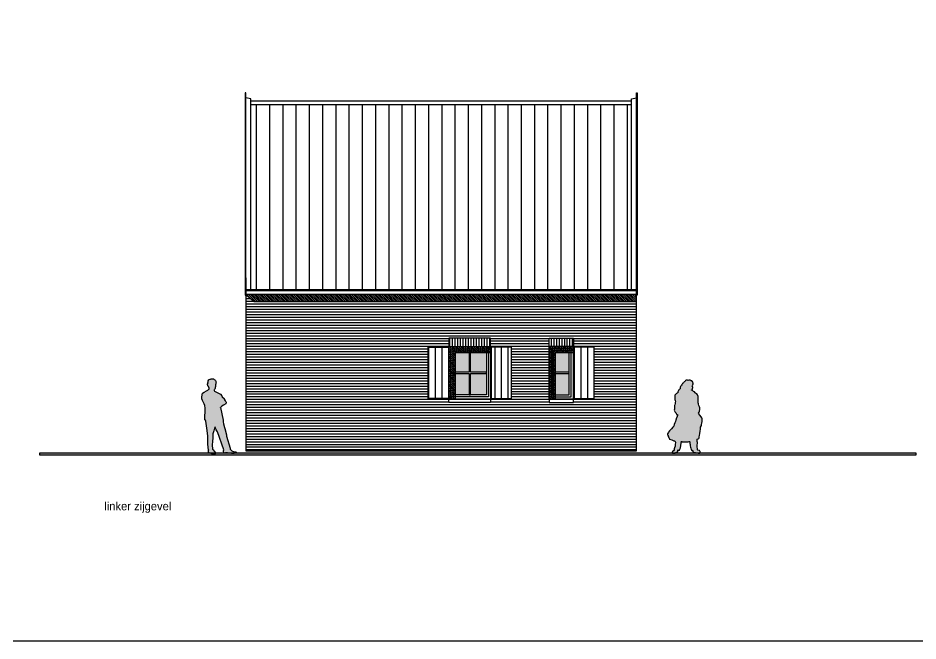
# Model space of a CAD drawing. Header units: millimetres. Extents: x 194362 to 347421, y -189721 to -131700.
# Drawn here: x 213992 to 235564, y -161557 to -146629 of the extents above; entities that cross this region are included whole.
import ezdxf

# ---------------------------------------------------------------- set-up
doc = ezdxf.new("R2010")
doc.units = ezdxf.units.MM
for name, color, linetype in [('arc-glas', 5, 'Continuous'), ('arcering', 5, 'Continuous'), ('grijs03', 252, 'Continuous'), ('KOZIJN', 1, 'Continuous'), ('text', 7, 'Continuous'), ('zicht', 5, 'Continuous')]:
    doc.layers.add(name, color=color, linetype=linetype)
doc.layers.add('hulp', color=6, linetype='Continuous', plot=False)
doc.styles.get("Standard").update_dxf_attribs({"font": 'LSANS.TTF', "height": 20})

# ---------------------------------------------------------------- blocks, each defined once
blk = doc.blocks.new('mib9')
blk.add_hatch(color=256).paths.add_polyline_path([(747.9, -216.1), (747.8, -214.4), (748.8, -213.9), (749.5, -212.3), (750, -211.4), (750, -210.3), (750.3, -209.3), (750.3, -208), (750.6, -207), (751, -205.9), (751.1, -205), (751, -203.5), (750.8, -202.8), (751.1, -201.7), (751.7, -200.5), (751.4, -199.3), (751.7, -198.2), (752.2, -196.6), (751.9, -195.3), (751.3, -193.8), (750.6, -192.4), (748.9, -190.3), (748, -189.5), (746, -188.5), (744.9, -188.1), (743.8, -188), (742.2, -187.9), (741.2, -188.1), (740.1, -188.3), (738.6, -188.7), (737.7, -189.2), (735.5, -190.1), (734.5, -190.9), (733.4, -192.6), (733, -194.4), (733, -195.2), (733.1, -195.9), (732.3, -196.6), (732.4, -198.1), (732.9, -199.2), (732.7, -199.3), (731.5, -200.3), (731.9, -202.3), (732.3, -203.8), (732.6, -204.5), (733.1, -205.9), (734.1, -207.4), (734.7, -207.6), (735.1, -208.6), (735.4, -209.4), (735.3, -210.4), (735.9, -211.4), (736, -212), (735.7, -213.2), (735.1, -213.1), (734, -213.9), (733.2, -214.3), (732.2, -215.1), (729.3, -216.7), (723.8, -220.1), (719.8, -222.7), (719, -225.6), (718.3, -232.5), (718.5, -236.3), (719.5, -239.7), (721.4, -243.1), (724, -248.1), (725, -252.2), (725.7, -258.2), (725.6, -286.7), (726.6, -287), (728, -289.2), (731, -312.1), (732.4, -325.6), (732.7, -344.3), (734.1, -359.1), (734.3, -358.3), (734, -359.8), (733.9, -363), (733.9, -364.1), (734.4, -364.6), (736.1, -366.5), (736.9, -366.5), (739.3, -366.5), (740.2, -367), (742, -367.7), (744.6, -368.3), (746.2, -368.4), (747.7, -368.2), (750.2, -367.7), (750.9, -367.3), (751, -366.5), (750, -363), (748.1, -362.3), (747.6, -361.8), (745.2, -358.2), (743.7, -356.5), (742.6, -346.3), (743.8, -338), (744.3, -329.3), (744.8, -319.7), (746.6, -312.4), (749.2, -303.1), (749.7, -304.2), (752.8, -310.3), (756, -315.4), (771.1, -358.2), (770.6, -359.3), (770.3, -360.3), (770.3, -361.5), (770.3, -363.4), (770.6, -364.9), (771, -365.7), (772.2, -365.9), (773.5, -366.1), (775, -366.1), (775, -365.4), (775.5, -365.4), (776.8, -365.4), (778, -365.5), (779.6, -365.7), (781.1, -365.9), (782.8, -366.2), (788.9, -367), (791.4, -367.1), (792.8, -367), (795.8, -366.7), (798.9, -366.1), (800.2, -365.9), (800.9, -364.7), (800.1, -362.8), (798.1, -362.8), (796.3, -362.7), (793.7, -362.2), (791.3, -361.4), (789.7, -360.5), (788.2, -359.2), (786.2, -357), (786.1, -354.3), (777.1, -325.7), (777.1, -324.7), (776.9, -322.2), (773.5, -307), (772.7, -304.8), (770.1, -295.6), (769.4, -290.8), (769.2, -286.8), (762.5, -256.9), (762.6, -257.3), (763.8, -256.4), (764.8, -255.5), (765.3, -254.2), (765.8, -253.7), (770.2, -251.1), (775.4, -248.3), (776.2, -243.8), (775.6, -242.5), (774.3, -240.9), (771.9, -237.2), (771.9, -235.5), (766.5, -231.3), (766.4, -228.5), (763.2, -224.6), (748.7, -217.8), (748.5, -217.4)])
for points in [[(770.4, -359.6), (771.1, -358.2), (771.1, -358.2), (771.1, -358.2), (771.1, -358.2), (771.1, -358.2), (756, -315.4), (756, -315.4), (756, -315.4), (752.8, -310.3), (749.7, -304.2), (749.2, -303.1), (746.6, -312.4), (744.8, -319.7), (744.3, -329.3), (743.8, -338), (742.6, -346.3), (743.7, -356.5), (745.2, -358.2), (747.6, -361.8), (748.1, -362.3), (750, -363), (751, -366.5), (750.9, -367.3), (750.2, -367.7), (747.7, -368.2), (746.2, -368.4), (744.6, -368.3), (742, -367.7), (740.2, -367), (739.3, -366.5), (736.9, -366.5), (736.1, -366.5), (734.4, -364.6), (733.9, -364.1), (733.9, -363), (734, -359.8), (734.3, -358.3), (734.1, -359.1), (732.7, -344.3), (732.7, -344.3), (732.7, -344.3), (732.7, -344.3), (732.4, -325.6), (732.4, -325.6), (732.4, -325.6), (731, -312.1), (731, -312.1), (731, -312.1), (728, -289.2), (726.6, -287), (725.6, -286.7), (725.6, -286.7), (725.7, -258.2), (725.7, -258.2), (725, -252.2), (724, -248.1), (721.4, -243.1), (719.5, -239.7), (718.5, -236.3), (718.3, -232.5), (719, -225.6), (719.8, -222.7), (723.8, -220.1), (729.3, -216.7), (732.2, -215.1), (733.2, -214.3), (734, -213.9), (735.1, -213.1), (735.7, -213.2), (736, -212), (735.9, -211.4), (735.3, -210.4), (735.4, -209.4), (735.1, -208.6), (734.7, -207.6), (734.1, -207.4), (733.1, -205.9), (732.6, -204.5), (732.3, -203.8), (731.9, -202.3), (731.5, -200.3), (732.7, -199.3), (732.9, -199.2), (732.4, -198.1), (732.3, -196.6), (733.1, -195.9), (733, -195.2), (733, -194.4), (733.4, -192.6), (734.5, -190.9), (735.5, -190.1), (737.7, -189.2), (738.6, -188.7), (740.1, -188.3), (741.2, -188.1), (742.2, -187.9), (743.8, -188), (744.9, -188.1), (746, -188.5), (748, -189.5), (748.9, -190.3), (750.6, -192.4), (751.3, -193.8), (751.9, -195.3), (752.2, -196.6), (751.7, -198.2), (751.4, -199.3), (751.7, -200.5), (751.1, -201.7), (750.8, -202.8), (751, -203.5), (751.1, -205), (751, -205.9), (750.6, -207), (750.3, -208), (750.3, -209.3), (750, -210.3), (750, -211.4), (749.5, -212.3), (749.5, -212.3), (748.8, -213.9), (748.8, -213.9), (747.8, -214.4), (747.9, -216.1), (748.5, -217.4), (748.7, -217.8), (748.7, -217.8), (748.7, -217.8), (748.7, -217.8), (763.2, -224.6)], [(763.2, -224.6), (766.4, -228.5), (766.5, -231.3), (771.9, -235.5), (771.9, -237.2), (774.3, -240.9), (775.6, -242.5), (776.2, -243.8), (775.4, -248.3), (770.2, -251.1), (770.2, -251.1), (770.2, -251.1), (765.8, -253.7), (765.3, -254.2), (764.8, -255.5), (763.8, -256.4), (762.6, -257.3), (762.5, -256.9), (769.2, -286.8), (769.2, -286.8), (769.4, -290.8), (770.1, -295.6), (770.1, -295.6), (772.7, -304.8), (773.5, -307), (773.5, -307), (773.5, -307), (776.9, -322.2), (776.9, -322.2), (776.9, -322.2), (777.1, -324.7), (777.1, -325.7), (786.1, -354.3), (786.2, -357), (788.2, -359.2), (788.2, -359.2), (789.7, -360.5), (791.3, -361.4), (793.7, -362.2), (796.3, -362.7), (798.1, -362.8), (800.1, -362.8), (800.9, -364.7), (800.2, -365.9), (798.9, -366.1), (795.8, -366.7), (792.8, -367), (791.4, -367.1), (788.9, -367), (782.8, -366.2), (781.1, -365.9), (779.6, -365.7), (778, -365.5), (776.8, -365.4), (775.5, -365.4), (775, -365.4), (775, -366.1), (773.5, -366.1), (772.2, -365.9), (771, -365.7), (770.6, -364.9), (770.3, -363.4), (770.3, -361.5), (770.3, -360.3), (770.7, -358.6), (771.1, -358.2), (756, -315.4)]]:
    blk.add_lwpolyline(points)
blk = doc.blocks.new('wib4')
blk.add_hatch(color=256).paths.add_polyline_path([(-32.9, 26), (-27.3, 25.9), (-23.9, 25.9), (-21.3, 26), (-18.7, 26.1), (-17.2, 26.1), (-14.6, 26.4), (-14.1, 26.5), (-12.9, 25.6), (-12.8, 22.9), (-12.7, 21.7), (-12.5, 19.4), (-12.1, 16.2), (-11.4, 12.7), (-10.9, 10.5), (-10, 7.7), (-8.2, 4.8), (-5.5, 5.3), (-5.6, 4.1), (-5.6, 3.1), (-5.6, 2), (-5.1, 1.5), (-4.3, 1), (-3.6, 0), (-1, 0), (1, 0), (3.5, -0.6), (4.9, -0.8), (6.8, -1), (10, -1), (11.3, -1), (12, 0.5), (12, 2.3), (11, 3.6), (10, 5.1), (5.9, 6.1), (5.4, 6.9), (5.1, 8.2), (5.4, 10.1), (5, 12.8), (4.4, 16.1), (4.8, 18.4), (5.1, 21.5), (5.1, 24.2), (5, 26.7), (4.7, 30.7), (4.6, 31.8), (4.6, 32.5), (6.9, 33), (8.7, 33.5), (9.2, 35.5), (9.6, 37.7), (10.2, 41.3), (11, 45.9), (11.9, 51.1), (12.9, 56.1), (12.8, 61.1), (14.7, 64.6), (15.2, 67.4), (15.9, 70.8), (16.5, 74.2), (16.9, 77.4), (16.7, 80.7), (15.7, 83.6), (11.6, 88.6), (10.7, 89.8), (8.4, 92.6), (7.9, 94.6), (9.2, 96.9), (10, 99.2), (10.7, 103), (10.8, 105.4), (10.8, 107.5), (10.4, 109.4), (8.4, 112.5), (8.4, 112.7), (7.7, 115.8), (8.2, 117.1), (7.4, 119.1), (7, 119.9), (6.7, 122.6), (7, 125.2), (7.2, 127), (7.4, 129.7), (7.2, 133), (6.8, 134.8), (6.3, 136.6), (5.6, 138.3), (3.6, 140.6), (2.8, 140.9), (0.8, 142.1), (-0.3, 143.4), (-1.9, 145.3), (-4, 146.8), (-5.6, 147.8), (-7.4, 149), (-8.2, 149.5), (-9.1, 149.8), (-9.2, 150), (-8.6, 150.1), (-8.1, 150.7), (-7.7, 151), (-7.6, 151.4), (-6.3, 152.2), (-6.3, 153), (-6.5, 153.4), (-6.4, 154), (-6.2, 154.5), (-5.5, 155.4), (-5.4, 156.2), (-5.7, 157.2), (-6.3, 157.8), (-7, 158.4), (-6.7, 159.7), (-7.3, 160.9), (-6.9, 161.3), (-6.5, 161.7), (-5.7, 162.4), (-5.4, 162.9), (-5, 163.7), (-4.9, 164.7), (-4.9, 165.3), (-5.2, 166.1), (-5.5, 166.5), (-5.1, 167.7), (-5.4, 167.8), (-5.6, 168.7), (-6, 169.7), (-7, 170.4), (-7.5, 171), (-8.3, 171.9), (-9.4, 172.3), (-10.9, 172.7), (-12.4, 173.4), (-13, 173.6), (-14.1, 173.8), (-15.1, 173.8), (-16, 174.3), (-16.3, 173.5), (-17.2, 173.1), (-18.3, 173.5), (-18.8, 173.6), (-19.9, 173.6), (-20.7, 173.4), (-21.4, 173.3), (-23.4, 172.5), (-24.5, 171.5), (-25.2, 170.3), (-26.3, 169.5), (-27.5, 168.2), (-28.5, 167.2), (-29.6, 166.1), (-30.3, 165.4), (-30.7, 165), (-31.2, 164.4), (-31.5, 164), (-31.8, 163.2), (-31.5, 162.4), (-31.8, 161.8), (-32.6, 161.3), (-33.8, 160.5), (-34.8, 159.5), (-35.7, 158), (-36.3, 156.2), (-36.4, 155), (-36.4, 153.2), (-36.6, 152.5), (-37.9, 151.2), (-38.7, 150.8), (-39.5, 150.2), (-40.4, 148.7), (-40.8, 147.6), (-41.5, 145.9), (-41.5, 145), (-41.3, 144.1), (-42.6, 143.1), (-43.4, 142.2), (-44.7, 141.4), (-46.6, 140), (-48.7, 138), (-49.1, 130.6), (-48.7, 126.9), (-48.2, 124.5), (-47.6, 121.3), (-48.3, 119.9), (-48.3, 117.5), (-49.1, 114.6), (-49.7, 112.6), (-49.8, 110), (-49.4, 106.4), (-49.9, 103.8), (-50.3, 101.9), (-49.3, 98.5), (-48, 96.8), (-47.2, 95.9), (-46.7, 95.3), (-45.9, 94.5), (-45.6, 93.7), (-45.3, 92.1), (-44.8, 91.5), (-43.7, 91.3), (-42.9, 91.5), (-42.7, 88.7), (-43.5, 86.4), (-45.5, 80.9), (-46, 79.7), (-46.4, 78.5), (-47.7, 74.8), (-49, 71.3), (-50.3, 67.3), (-51.5, 63.4), (-54, 60.6), (-57.2, 57.2), (-59.4, 54.6), (-61.6, 52), (-64, 48.8), (-65.2, 47.1), (-66.5, 44.6), (-66.4, 42.6), (-65.3, 40.6), (-65, 38.3), (-63.7, 36.4), (-62.6, 34.4), (-61.4, 32.4), (-56.5, 30.5), (-51.6, 28.5), (-49, 28.3), (-47.4, 25.4), (-48.1, 18.5), (-48.5, 15.3), (-50, 11.1), (-50.7, 9.2), (-50.5, 6.6), (-51.8, 4.2), (-54.5, 2.3), (-55.1, 0.1), (-54.5, -1), (-53.5, -1.2), (-50.6, -1.3), (-48, -1), (-46.7, 0.1), (-45.3, 0.7), (-43.2, 0.7), (-41.8, 2.3), (-41.8, 4.5), (-41.5, 6.6), (-40.1, 5.8), (-38.2, 5.7), (-37.4, 6), (-36.6, 8.4), (-35.7, 11.8), (-35.3, 13.7), (-34.8, 15.8), (-34.2, 19.1), (-33.8, 21.3), (-33.6, 22.4), (-32.8, 27.2)])
blk.add_lwpolyline([(-32.9, 26), (-27.3, 25.9), (-23.9, 25.9), (-21.3, 26), (-18.7, 26.1), (-17.2, 26.1), (-14.6, 26.4), (-14.1, 26.5), (-12.9, 25.6), (-12.8, 22.9), (-12.7, 21.7), (-12.5, 19.4), (-12.1, 16.2), (-11.4, 12.7), (-10.9, 10.5), (-10, 7.7), (-8.2, 4.8), (-5.5, 5.3), (-5.6, 4.1), (-5.6, 3.1), (-5.6, 2), (-5.1, 1.5), (-4.3, 1), (-3.6, 0), (-1, 0), (1, 0), (3.5, -0.6), (4.9, -0.8), (6.8, -1), (10, -1), (11.3, -1), (12, 0.5), (12, 2.3), (11, 3.6), (10, 5.1), (5.9, 6.1), (5.4, 6.9), (5.1, 8.2), (5.4, 10.1), (5, 12.8), (4.4, 16.1), (4.8, 18.4), (5.1, 21.5), (5.1, 24.2), (5, 26.7), (4.7, 30.7), (4.6, 31.8), (4.6, 32.5), (6.9, 33), (8.7, 33.5), (9.2, 35.5), (9.6, 37.7), (10.2, 41.3), (11, 45.9), (11.9, 51.1), (12.9, 56.1), (12.8, 61.1), (14.7, 64.6), (15.2, 67.4), (15.9, 70.8), (16.5, 74.2), (16.9, 77.4), (16.7, 80.7), (15.7, 83.6), (11.6, 88.6), (10.7, 89.8), (8.4, 92.6), (7.9, 94.6), (9.2, 96.9), (10, 99.2), (10.7, 103), (10.8, 105.4), (10.8, 107.5), (10.4, 109.4), (8.4, 112.5), (8.4, 112.7), (7.7, 115.8), (8.2, 117.1), (7.4, 119.1), (7, 119.9), (6.7, 122.6), (7, 125.2), (7.2, 127), (7.4, 129.7), (7.2, 133), (6.8, 134.8), (6.3, 136.6), (5.6, 138.3), (3.6, 140.6), (2.8, 140.9), (0.8, 142.1), (-0.3, 143.4), (-1.9, 145.3), (-4, 146.8), (-5.6, 147.8), (-7.4, 149), (-8.2, 149.5), (-9.1, 149.8), (-9.2, 150), (-8.6, 150.1), (-8.1, 150.7), (-7.7, 151), (-7.6, 151.4), (-6.3, 152.2), (-6.3, 153), (-6.5, 153.4), (-6.4, 154), (-6.2, 154.5), (-5.5, 155.4), (-5.4, 156.2), (-5.7, 157.2), (-6.3, 157.8), (-7, 158.4), (-6.7, 159.7), (-7.3, 160.9), (-6.9, 161.3), (-6.5, 161.7), (-5.7, 162.4), (-5.4, 162.9), (-5, 163.7), (-4.9, 164.7), (-4.9, 165.3), (-5.2, 166.1), (-5.5, 166.5), (-5.1, 167.7), (-5.4, 167.8), (-5.6, 168.7), (-6, 169.7), (-7, 170.4), (-7.5, 171), (-8.3, 171.9), (-9.4, 172.3), (-10.9, 172.7), (-12.4, 173.4), (-13, 173.6), (-14.1, 173.8), (-15.1, 173.8), (-16, 174.3), (-16.3, 173.5), (-17.2, 173.1), (-18.3, 173.5), (-18.8, 173.6), (-19.9, 173.6), (-20.7, 173.4), (-21.4, 173.3), (-23.4, 172.5), (-24.5, 171.5), (-25.2, 170.3), (-26.3, 169.5), (-27.5, 168.2), (-28.5, 167.2), (-29.6, 166.1), (-30.3, 165.4), (-30.7, 165), (-31.2, 164.4), (-31.5, 164), (-31.8, 163.2), (-31.5, 162.4), (-31.8, 161.8), (-32.6, 161.3), (-33.8, 160.5), (-34.8, 159.5), (-35.7, 158), (-36.3, 156.2), (-36.4, 155), (-36.4, 153.2), (-36.6, 152.5), (-37.9, 151.2), (-38.7, 150.8), (-39.5, 150.2), (-40.4, 148.7), (-40.8, 147.6), (-41.5, 145.9), (-41.5, 145), (-41.3, 144.1), (-42.6, 143.1), (-43.4, 142.2), (-44.7, 141.4), (-46.6, 140), (-48.7, 138), (-49.1, 130.6), (-48.7, 126.9), (-48.2, 124.5), (-47.6, 121.3), (-48.3, 119.9), (-48.3, 117.5), (-49.1, 114.6), (-49.7, 112.6), (-49.8, 110), (-49.4, 106.4), (-49.9, 103.8), (-50.3, 101.9), (-49.3, 98.5), (-48, 96.8), (-47.2, 95.9), (-46.7, 95.3), (-45.9, 94.5), (-45.6, 93.7), (-45.3, 92.1), (-44.8, 91.5), (-43.7, 91.3), (-42.9, 91.5), (-42.7, 88.7), (-43.5, 86.4), (-45.5, 80.9), (-46, 79.7), (-46.4, 78.5), (-47.7, 74.8), (-49, 71.3), (-50.3, 67.3), (-51.5, 63.4), (-54, 60.6), (-57.2, 57.2), (-59.4, 54.6), (-61.6, 52), (-64, 48.8), (-65.2, 47.1), (-66.5, 44.6), (-66.4, 42.6), (-65.3, 40.6), (-65, 38.3), (-63.7, 36.4), (-62.6, 34.4), (-62.6, 34.4), (-61.4, 32.4), (-56.5, 30.5), (-56.5, 30.5), (-56.5, 30.5), (-51.6, 28.5), (-49, 28.3), (-47.4, 25.4), (-48.1, 18.5), (-48.5, 15.3), (-50, 11.1), (-50.7, 9.2), (-50.5, 6.6), (-51.8, 4.2), (-54.5, 2.3), (-55.1, 0.1), (-54.5, -1), (-53.5, -1.2), (-50.6, -1.3), (-48, -1), (-46.7, 0.1), (-45.3, 0.7), (-43.2, 0.7), (-41.8, 2.3), (-41.8, 4.5), (-41.5, 6.6), (-40.1, 5.8), (-38.2, 5.7), (-37.4, 6), (-36.6, 8.4), (-35.7, 11.8), (-35.3, 13.7), (-34.8, 15.8), (-34.2, 19.1), (-33.8, 21.3), (-33.6, 22.4), (-32.8, 27.2)], close=True)

msp = doc.modelspace()

# ---------------------------------------------------------------- hatches: boundary and pattern name
h = msp.add_hatch(color=256)
h.dxf.hatch_style = 1
h.paths.add_polyline_path([(214512.18717, -157052.60097), (235512.18717, -157052.60097), (235512.18717, -157102.60097), (214512.18717, -157102.60097)])
at = {"layer": 'arc-glas'}
h = msp.add_hatch(color=256, dxfattribs=at)
h.dxf.hatch_style = 1
h.set_gradient(color1=(132, 132, 132), color2=(214, 214, 214), rotation=45, tint=1)
h.paths.add_polyline_path([(224804.26728, -155145.9343), (224469.26728, -155145.9343), (224469.26728, -155659.26763), (224804.26728, -155659.26763)])
h.paths.add_polyline_path([(224469.26728, -155145.9343), (224419.26728, -155145.9343), (224419.26728, -155659.26763), (224469.26728, -155659.26763)])
h.paths.add_polyline_path([(224804.26728, -154652.60097), (224469.26728, -154652.60097), (224469.26728, -155115.9343), (224804.26728, -155115.9343)], flags=17)
h.paths.add_polyline_path([(224469.26728, -154652.60097), (224804.26728, -154652.60097), (224804.26728, -154602.60097), (224419.26728, -154602.60097), (224419.26728, -155115.9343), (224469.26728, -155115.9343)])
h.paths.add_polyline_path([(225219.26728, -154652.60097), (224834.26728, -154652.60097), (224834.26728, -155115.9343), (225219.26728, -155115.9343)])
h.paths.add_polyline_path([(225219.26728, -154602.60097), (224834.26728, -154602.60097), (224834.26728, -154652.60097), (225219.26728, -154652.60097)])
h.paths.add_polyline_path([(225219.26728, -155145.9343), (224834.26728, -155145.9343), (224834.26728, -155659.26763), (225219.26728, -155659.26763)])
h = msp.add_hatch(color=256, dxfattribs=at)
h.dxf.hatch_style = 1
h.set_gradient(color1=(132, 132, 132), color2=(214, 214, 214), rotation=45, tint=1)
h.paths.add_polyline_path([(227204.26728, -155145.9343), (226819.26728, -155145.9343), (226819.26728, -155659.26763), (227204.26728, -155659.26763)])
h.paths.add_polyline_path([(227204.26728, -154602.60097), (226819.26728, -154602.60097), (226819.26728, -155115.9343), (227204.26728, -155115.9343)])
at = {"layer": 'arcering'}
h = msp.add_hatch(dxfattribs=at)
h.set_pattern_fill('LINE', color=256, scale=100, angle=90)
h.set_pattern_definition([(90, (0, -34046.06), (-317.5, 2e-14), [])])
h.paths.add_polyline_path([(228694.26728, -148711.54087), (219574.26728, -148711.54087), (219574.26728, -153144.03674), (228694.26728, -153144.03674)])
h = msp.add_hatch(dxfattribs=at)
h.set_pattern_fill('LINE', color=256, scale=10, angle=135)
h.set_pattern_definition([(135, (0, -34046.062), (-22.4506403, -22.4506403), [])])
h.paths.add_polyline_path([(219454.26728, -153253.02628), (219652.94237, -153423.02628), (228814.26728, -153423.02628), (228814.26728, -153253.02628)])
h = msp.add_hatch(dxfattribs=at)
h.set_pattern_fill('LINE', color=256, scale=50, angle=90)
h.paths.add_polyline_path([(227804.26728, -154512.60097), (227314.26728, -154512.60097), (227314.26728, -155749.26763), (227804.26728, -155749.26763)])
h.paths.add_polyline_path([(225819.26728, -154512.60097), (225329.26728, -154512.60097), (225329.26728, -155749.26763), (225819.26728, -155749.26763)])
h.paths.add_polyline_path([(223819.26728, -154512.60097), (224309.26728, -154512.60097), (224309.26728, -155749.26763), (223819.26728, -155749.26763)])
h = msp.add_hatch(dxfattribs=at)
h.set_pattern_fill('LINE', color=256, scale=10, angle=135)
h.set_pattern_definition([(135, (113766.195, -180263.13), (-22.45064, -22.45064), [])])
h.paths.add_polyline_path([(224319.26728, -155759.26763), (224319.26728, -154502.60097), (225319.26728, -154502.60097), (225319.26728, -154652.60097), (224469.26728, -154652.60097), (224469.26728, -155759.26763)])
h = msp.add_hatch(dxfattribs=at)
h.set_pattern_fill('LINE', color=256, scale=10, angle=135)
h.set_pattern_definition([(135, (116166.195, -180263.13), (-22.45064, -22.45064), [])])
h.paths.add_polyline_path([(226719.26728, -155759.26763), (226719.26728, -154502.60097), (227304.26728, -154502.60097), (227304.26728, -154652.60097), (226869.26728, -154652.60097), (226869.26728, -155759.26763)])
at = {"layer": 'grijs03'}
h = msp.add_hatch(dxfattribs=at)
h.set_pattern_fill('LINE', color=256, scale=20)
h.paths.add_polyline_path([(228814.26728, -153423.02628), (219652.94237, -153423.02628), (219454.26728, -153253.02628), (219454.26728, -153272.60097), (219454.26728, -157002.60097), (228814.26728, -157002.60097)])
h.paths.add_polyline_path([(223819.26728, -154512.60097), (224309.26728, -154512.60097), (224309.26728, -155749.26763), (223819.26728, -155749.26763)], flags=16)
h.paths.add_polyline_path([(224319.26728, -154502.60097), (224319.26728, -154302.60097), (225319.26728, -154302.60097), (225319.26728, -154502.60097), (225319.26728, -154652.60097), (225319.26728, -155759.26763), (225319.26728, -155839.26763), (224319.26728, -155839.26763), (224319.26728, -155759.26763)], flags=16)
h.paths.add_polyline_path([(224369.26728, -154552.60097), (225269.26728, -154552.60097), (225269.26728, -155709.26763), (224369.26728, -155709.26763)], flags=0)
h.paths.add_polyline_path([(224419.26728, -154602.60097), (225219.26728, -154602.60097), (225219.26728, -155659.26763), (224419.26728, -155659.26763)], flags=0)
h.paths.add_polyline_path([(224419.26728, -155115.9343), (224804.26728, -155115.9343), (224804.26728, -154602.60097), (224834.26728, -154602.60097), (224834.26728, -155115.9343), (225219.26728, -155115.9343), (225219.26728, -155145.9343), (224834.26728, -155145.9343), (224834.26728, -155659.26763), (224804.26728, -155659.26763), (224804.26728, -155145.9343), (224419.26728, -155145.9343)], flags=0)
h.paths.add_polyline_path([(225329.26728, -154512.60097), (225819.26728, -154512.60097), (225819.26728, -155749.26763), (225329.26728, -155749.26763)], flags=16)
h.paths.add_polyline_path([(226719.26728, -154502.60097), (226719.26728, -154302.60097), (227304.26728, -154302.60097), (227304.26728, -154502.60097), (227304.26728, -154652.60097), (227304.26728, -155759.26763), (227304.26728, -155839.26763), (226719.26728, -155839.26763), (226719.26728, -155759.26763)], flags=16)
h.paths.add_polyline_path([(226769.26728, -154552.60097), (227254.26728, -154552.60097), (227254.26728, -155709.26763), (226769.26728, -155709.26763)], flags=0)
h.paths.add_polyline_path([(226819.26728, -154602.60097), (227204.26728, -154602.60097), (227204.26728, -155659.26763), (226819.26728, -155659.26763)], flags=0)
h.paths.add_polyline_path([(226819.26728, -155115.9343), (227204.26728, -155115.9343), (227204.26728, -155145.9343), (226819.26728, -155145.9343)], flags=0)
h.paths.add_polyline_path([(227314.26728, -154512.60097), (227804.26728, -154512.60097), (227804.26728, -155749.26763), (227314.26728, -155749.26763)], flags=16)
h = msp.add_hatch(dxfattribs=at)
h.set_pattern_fill('LINE', color=256, scale=20, angle=90)
h.set_pattern_definition([(90, (0, -70092.123), (-63.5, 4e-15), [])])
h.paths.add_polyline_path([(225319.26728, -154302.60097), (224319.26728, -154302.60097), (224319.26728, -154502.60097), (225319.26728, -154502.60097)])
h = msp.add_hatch(dxfattribs=at)
h.set_pattern_fill('LINE', color=256, scale=20, angle=90)
h.set_pattern_definition([(90, (110953.47, -70092.123), (-63.5, 4e-15), [])])
h.paths.add_polyline_path([(227304.26728, -154502.60097), (226719.26728, -154502.60097), (226719.26728, -154302.60097), (227304.26728, -154302.60097)])

# ---------------------------------------------------------------- linework, layer by layer
for p, q in [((219574.26728, -148567.94712), (219454.26728, -148537.94712)), ((219574.26728, -153144.03674), (219574.26728, -148567.94712)), ((228694.26728, -148617.94712), (219574.26728, -148617.94712)), ((228694.26728, -148567.94712), (228814.26728, -148537.94712)), ((228694.26728, -153144.03674), (228694.26728, -148567.94712)), ((228694.26728, -148711.54087), (219574.26728, -148711.54087)), ((228814.26728, -153144.03674), (219454.26728, -153144.03674)), ((228814.26728, -153165.56817), (219454.26728, -153165.56817)), ((228814.26728, -153253.02628), (219454.26728, -153253.02628)), ((214512.18717, -157052.60097), (235512.18717, -157052.60097))]:
    msp.add_line(p, q)
for points in [[(211135.692, -161557.4657), (276133.51877, -161557.4657), (276133.51877, -131700.44972), (211135.692, -131700.44972)], [(219434.26728, -153272.60097), (219454.26728, -153272.60097), (219454.26728, -148422.60097), (219434.26728, -148422.60097)], [(228834.26728, -153272.60097), (228814.26728, -153272.60097), (228814.26728, -148422.60097), (228834.26728, -148422.60097)], [(225319.26728, -155759.26763), (224319.26728, -155759.26763), (224319.26728, -154502.60097), (225319.26728, -154502.60097)], [(226719.26728, -155759.26763), (227304.26728, -155759.26763), (227304.26728, -154502.60097), (226719.26728, -154502.60097)], [(214512.18717, -157052.60097), (235512.18717, -157052.60097), (235512.18717, -157102.60097), (214512.18717, -157102.60097)]]:
    msp.add_lwpolyline(points, close=True)
msp.add_lwpolyline([(219454.26728, -152852.84634), (219454.26728, -157002.60097), (228814.26728, -157002.60097), (228814.26728, -152852.84634)])
for points in [[(224319.26728, -154502.60097), (225319.26728, -154502.60097), (225319.26728, -154302.60097), (224319.26728, -154302.60097)], [(227304.26728, -154502.60097), (226719.26728, -154502.60097), (226719.26728, -154302.60097), (227304.26728, -154302.60097)]]:
    msp.add_lwpolyline(points, close=True, dxfattribs=at)
at = {"layer": 'hulp'}
for points in [[(219454.26728, -153253.02628), (219652.94237, -153423.02628), (228814.26728, -153423.02628), (228814.26728, -153253.02628), (228814.26728, -153253.02628), (228814.26728, -153253.02628)], [(224319.26728, -155759.26763), (224319.26728, -154502.60097), (225319.26728, -154502.60097), (225319.26728, -154652.60097), (224469.26728, -154652.60097), (224469.26728, -155759.26763)], [(226719.26728, -155759.26763), (226719.26728, -154502.60097), (227304.26728, -154502.60097), (227304.26728, -154652.60097), (226869.26728, -154652.60097), (226869.26728, -155759.26763)]]:
    msp.add_lwpolyline(points, close=True, dxfattribs=at)
at = {"layer": 'KOZIJN'}
for points in [[(225269.26728, -155709.26763), (224369.26728, -155709.26763), (224369.26728, -154552.60097), (225269.26728, -154552.60097)], [(225219.26728, -155659.26763), (224419.26728, -155659.26763), (224419.26728, -154602.60097), (225219.26728, -154602.60097)], [(225219.26728, -155115.9343), (224834.26728, -155115.9343), (224834.26728, -154602.60097), (224804.26728, -154602.60097), (224804.26728, -155115.9343), (224419.26728, -155115.9343), (224419.26728, -155145.9343), (224804.26728, -155145.9343), (224804.26728, -155659.26763), (224804.26728, -155659.26763), (224804.26728, -155659.26763), (224804.26728, -155659.26763), (224804.26728, -155659.26763), (224834.26728, -155659.26763), (224834.26728, -155659.26763), (224834.26728, -155659.26763), (224834.26728, -155659.26763), (224834.26728, -155659.26763), (224834.26728, -155145.9343), (225219.26728, -155145.9343)], [(226769.26728, -155709.26763), (227254.26728, -155709.26763), (227254.26728, -154552.60097), (226769.26728, -154552.60097)], [(226819.26728, -155659.26763), (227204.26728, -155659.26763), (227204.26728, -154602.60097), (226819.26728, -154602.60097)], [(227204.26728, -155145.9343), (227204.26728, -155115.9343), (226819.26728, -155115.9343), (226819.26728, -155145.9343)]]:
    msp.add_lwpolyline(points, close=True, dxfattribs=at)
at = {"layer": 'zicht'}
for points in [[(223819.26728, -154512.60097), (224309.26728, -154512.60097), (224309.26728, -155749.26763), (223819.26728, -155749.26763)], [(225819.26728, -154512.60097), (225329.26728, -154512.60097), (225329.26728, -155749.26763), (225819.26728, -155749.26763)], [(227804.26728, -154512.60097), (227314.26728, -154512.60097), (227314.26728, -155749.26763), (227804.26728, -155749.26763)], [(225319.26728, -155759.26763), (225319.26728, -155839.26763), (224319.26728, -155839.26763), (224319.26728, -155759.26763)], [(226719.26728, -155759.26763), (226719.26728, -155839.26763), (227304.26728, -155839.26763), (227304.26728, -155759.26763)]]:
    msp.add_lwpolyline(points, close=True, dxfattribs=at)

# ---------------------------------------------------------------- block references
at = {"ltscale": 100, "xscale": 10, "yscale": 10, "zscale": 10}
for name, p in [('mib9', (211216.8529, -153394.24694)), ('wib4', (230224.51698, -157043.02267))]:
    msp.add_blockref(name, p, dxfattribs=at)

# ---------------------------------------------------------------- texts
at = {"layer": 'text', "insert": (215860.37141, -158225.81265), "char_height": 200, "width": 5617.67, "attachment_point": 1}
msp.add_mtext('\\pi-600,l800,t800;linker zijgevel', dxfattribs=at)

doc.saveas('drawing.dxf')
